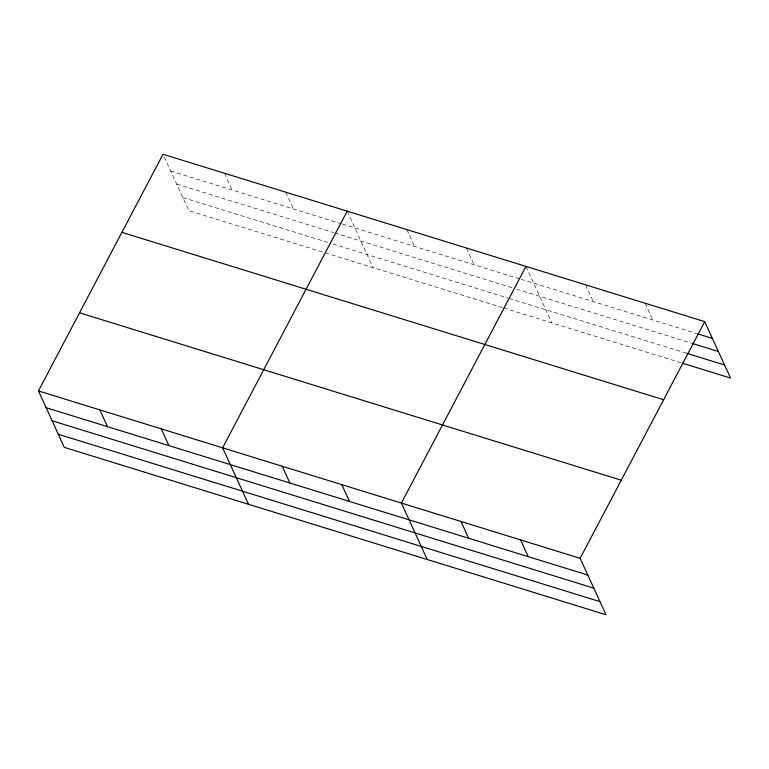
<?xml version="1.0" encoding="UTF-8"?>
<svg xmlns="http://www.w3.org/2000/svg" width="769" height="769" viewBox="0 0 769 769"><rect width="100%" height="100%" fill="white"/><g stroke="black" fill="none" stroke-linecap="round" stroke-linejoin="round"><path stroke-width="0.58" stroke-dasharray="3.85 2.88" d="M170.68 171.016L341.215 223.712M342.349 224.058L519.873 278.916M521.017 279.262L696.339 333.438M176.678 184.108L333.563 232.584M334.707 232.94L512.116 287.76M516.701 289.173L690.879 342.993M182.849 197.595L328.373 242.562M332.919 243.975L507.982 298.064M509.126 298.42L686.736 353.298M502.513 307.619L188.847 210.696L163.009 154.252M503.657 307.975L681.276 362.853M645.124 303.226L652.794 319.991M585.536 284.809L593.207 301.573M525.948 266.401L551.786 322.845M466.36 247.983L474.031 264.747M406.772 229.575L414.443 246.34M347.184 211.158L373.023 267.602M285.789 192.192L293.47 208.957M224.394 173.217L232.075 189.981"/><path stroke-width="1.15" d="M38.45 390.921L580.153 558.304L605.991 614.748L64.288 447.366L38.45 390.921L163.009 154.252L704.712 321.634L730.55 378.079L682.42 363.208M347.184 211.158L222.626 447.827L248.474 504.272M525.948 266.401L401.389 503.07L427.228 559.515M580.153 558.304L704.712 321.634M697.483 333.794L712.382 338.398M692.023 343.349L718.381 351.491M686.736 353.298L724.552 364.987M121.906 232.353L663.609 399.736M79.553 312.82L621.256 480.202M46.121 407.685L587.824 575.068M52.119 420.778L593.822 588.16M58.3 434.264L600.003 601.656M520.565 539.896L528.236 556.66M460.977 521.478L468.648 538.242M341.801 484.653L349.482 501.417M282.213 466.245L289.894 483.009M161.24 428.862L168.911 445.626M99.845 409.887L107.516 426.651"/></g></svg>
